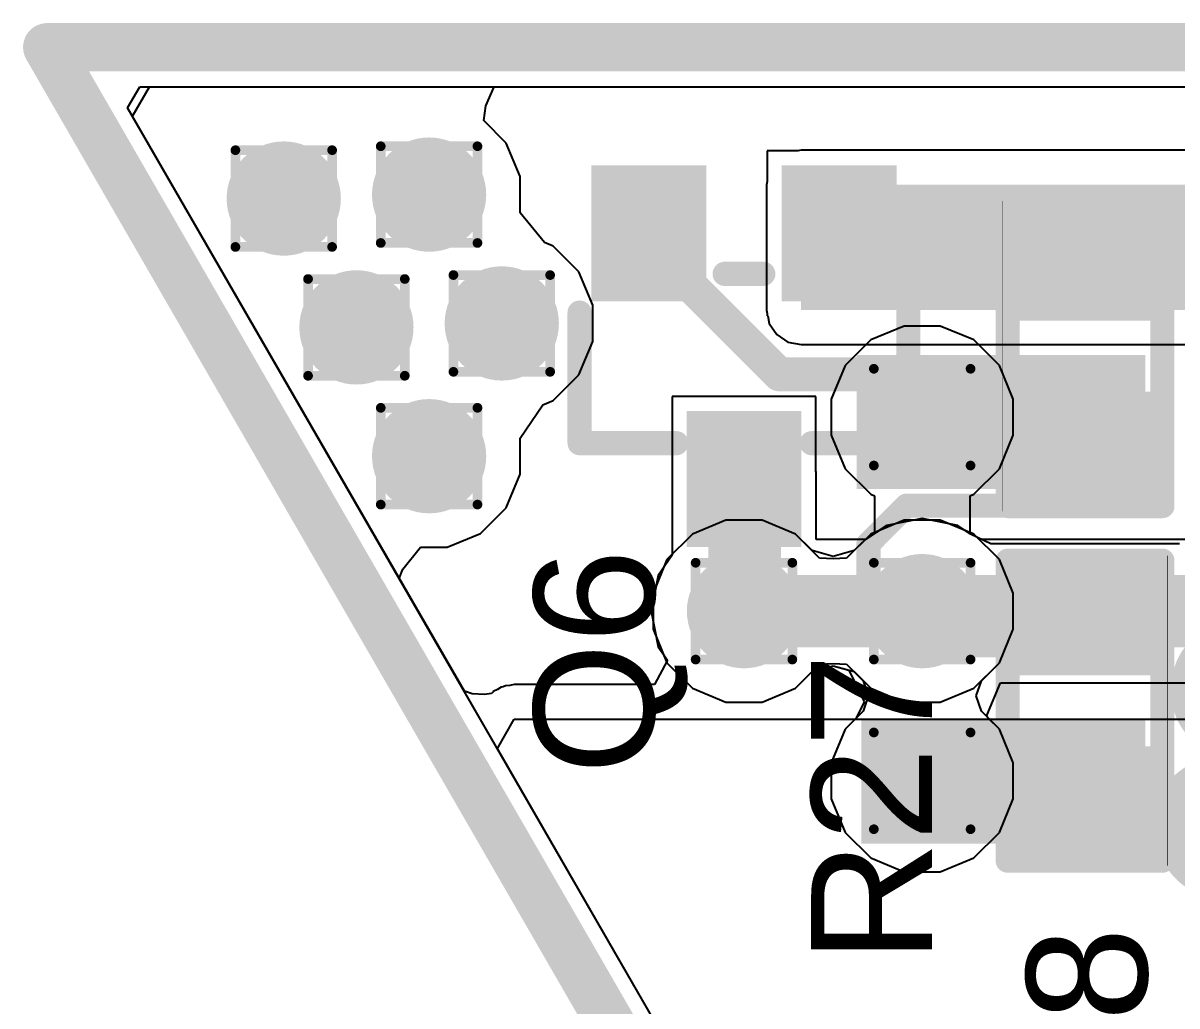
# Model space of a CAD drawing. Header units: inches. Extents: x -13 to 254, y -7 to 63.
# Drawn here: x -12.63 to -6.57, y 29.97 to 35.13 of the extents above; entities that cross this region are included whole.
import ezdxf

# ---------------------------------------------------------------- set-up
doc = ezdxf.new("R2010")
doc.units = ezdxf.units.IN
for name, color, linetype in [('Board Shape', 216, 'Continuous'), ('Bottom Layer', 5, 'Continuous'), ('Bottom Overlay', 54, 'Continuous'), ('Drill Drawing', 1, 'Continuous'), ('GND', 16, 'Continuous'), ('POWER', 76, 'Continuous'), ('Top Layer', 1, 'Continuous'), ('Top Overlay', 2, 'Continuous'), ('Top Paste', 8, 'Continuous'), ('Top Solder', 216, 'Continuous'), ('Via Holes', 16, 'Continuous')]:
    doc.layers.add(name, color=color, linetype=linetype)
doc.styles.add('Arial', font='', dxfattribs={"height": 0.2})
doc.styles.add('Arial_Bold', font='', dxfattribs={"height": 0.2})
doc.styles.get('Arial').set_extended_font_data('Arial')
doc.styles.get('Arial_Bold').set_extended_font_data('Arial', bold=True)

# ---------------------------------------------------------------- blocks, each defined once
blk = doc.blocks.new('R___0402_6')
at = {"layer": 'Top Layer'}
for points in [[(-0.6985, -0.3175), (-0.6985, 0.3175), (-0.2413, 0.3175), (-0.2413, -0.3175)], [(0.2413, -0.3175), (0.2413, 0.3175), (0.6985, 0.3175), (0.6985, -0.3175)]]:
    blk.add_hatch(color=1, dxfattribs=at).paths.add_polyline_path(points)
at = {"layer": 'Top Paste'}
for points in [[(-0.6985, -0.3175), (-0.6985, 0.3175), (-0.2413, 0.3175), (-0.2413, -0.3175)], [(0.2413, -0.3175), (0.2413, 0.3175), (0.6985, 0.3175), (0.6985, -0.3175)]]:
    blk.add_hatch(color=8, dxfattribs=at).paths.add_polyline_path(points)
at = {"layer": 'Top Solder'}
for points in [[(-0.7535, -0.3725), (-0.7535, 0.3725), (-0.1863, 0.3725), (-0.1863, -0.3725)], [(0.1863, -0.3725), (0.1863, 0.3725), (0.7535, 0.3725), (0.7535, -0.3725)]]:
    blk.add_hatch(color=216, dxfattribs=at).paths.add_polyline_path(points)
at = {"layer": 'Top Overlay'}
for points in [[(-0.7874, 0.4064, 0.127, 0.127, 0), (0.7874, 0.4064, 0.127, 0.127, 0)], [(-0.7874, 0.4064, 0.127, 0.127, 0), (-0.7874, -0.4064, 0.127, 0.127, 0)], [(0.7874, 0.4064, 0.127, 0.127, 0), (0.7874, -0.4064, 0.127, 0.127, 0)], [(-0.7874, -0.4064, 0.127, 0.127, 0), (0.7874, -0.4064, 0.127, 0.127, 0)], [(-0.8128, -0.4318, 0.00323, 0.00323, 0), (0.8128, -0.4318, 0.00323, 0.00323, 0)]]:
    blk.add_lwpolyline(points, format="xyseb", dxfattribs=at)
for points in [[(-0.8191, 0.4064, 0.0635, 0.0635, 1), (-0.7556, 0.4064, 0.0635, 0.0635, 1)], [(-0.8191, 0.4064, 0.0635, 0.0635, 1), (-0.7556, 0.4064, 0.0635, 0.0635, 1)], [(0.7556, 0.4064, 0.0635, 0.0635, 1), (0.8191, 0.4064, 0.0635, 0.0635, 1)], [(0.7556, 0.4064, 0.0635, 0.0635, 1), (0.8191, 0.4064, 0.0635, 0.0635, 1)], [(-0.8191, -0.4064, 0.0635, 0.0635, 1), (-0.7556, -0.4064, 0.0635, 0.0635, 1)], [(-0.8191, -0.4064, 0.0635, 0.0635, 1), (-0.7556, -0.4064, 0.0635, 0.0635, 1)], [(0.7556, -0.4064, 0.0635, 0.0635, 1), (0.8191, -0.4064, 0.0635, 0.0635, 1)], [(0.7556, -0.4064, 0.0635, 0.0635, 1), (0.8191, -0.4064, 0.0635, 0.0635, 1)], [(-0.8136, -0.4318, 0.00161, 0.00161, 1), (-0.812, -0.4318, 0.00161, 0.00161, 1)], [(0.812, -0.4318, 0.00161, 0.00161, 1), (0.8136, -0.4318, 0.00161, 0.00161, 1)]]:
    blk.add_lwpolyline(points, format="xyseb", close=True, dxfattribs=at)
blk = doc.blocks.new('R___0402_7')
at = {"layer": 'Top Layer'}
for points in [[(-0.6985, -0.3175), (-0.6985, 0.3175), (-0.2413, 0.3175), (-0.2413, -0.3175)], [(0.2413, -0.3175), (0.2413, 0.3175), (0.6985, 0.3175), (0.6985, -0.3175)]]:
    blk.add_hatch(color=1, dxfattribs=at).paths.add_polyline_path(points)
at = {"layer": 'Top Paste'}
for points in [[(-0.6985, -0.3175), (-0.6985, 0.3175), (-0.2413, 0.3175), (-0.2413, -0.3175)], [(0.2413, -0.3175), (0.2413, 0.3175), (0.6985, 0.3175), (0.6985, -0.3175)]]:
    blk.add_hatch(color=8, dxfattribs=at).paths.add_polyline_path(points)
at = {"layer": 'Top Solder'}
for points in [[(-0.7535, -0.3725), (-0.7535, 0.3725), (-0.1863, 0.3725), (-0.1863, -0.3725)], [(0.1863, -0.3725), (0.1863, 0.3725), (0.7535, 0.3725), (0.7535, -0.3725)]]:
    blk.add_hatch(color=216, dxfattribs=at).paths.add_polyline_path(points)
at = {"layer": 'Top Overlay'}
for points in [[(0.7874, 0.4064, 0.127, 0.127, 0), (-0.7874, 0.4064, 0.127, 0.127, 0)], [(-0.7874, -0.4064, 0.127, 0.127, 0), (-0.7874, 0.4064, 0.127, 0.127, 0)], [(0.7874, -0.4064, 0.127, 0.127, 0), (0.7874, 0.4064, 0.127, 0.127, 0)], [(0.7874, -0.4064, 0.127, 0.127, 0), (-0.7874, -0.4064, 0.127, 0.127, 0)], [(0.8128, -0.4318, 0.00323, 0.00323, 0), (-0.8128, -0.4318, 0.00323, 0.00323, 0)]]:
    blk.add_lwpolyline(points, format="xyseb", dxfattribs=at)
for points in [[(-0.8191, 0.4064, 0.0635, 0.0635, 1), (-0.7556, 0.4064, 0.0635, 0.0635, 1)], [(-0.8191, 0.4064, 0.0635, 0.0635, 1), (-0.7556, 0.4064, 0.0635, 0.0635, 1)], [(0.7556, 0.4064, 0.0635, 0.0635, 1), (0.8191, 0.4064, 0.0635, 0.0635, 1)], [(0.7556, 0.4064, 0.0635, 0.0635, 1), (0.8191, 0.4064, 0.0635, 0.0635, 1)], [(-0.8191, -0.4064, 0.0635, 0.0635, 1), (-0.7556, -0.4064, 0.0635, 0.0635, 1)], [(-0.8191, -0.4064, 0.0635, 0.0635, 1), (-0.7556, -0.4064, 0.0635, 0.0635, 1)], [(0.7556, -0.4064, 0.0635, 0.0635, 1), (0.8191, -0.4064, 0.0635, 0.0635, 1)], [(0.7556, -0.4064, 0.0635, 0.0635, 1), (0.8191, -0.4064, 0.0635, 0.0635, 1)], [(-0.8136, -0.4318, 0.00161, 0.00161, 1), (-0.812, -0.4318, 0.00161, 0.00161, 1)], [(0.812, -0.4318, 0.00161, 0.00161, 1), (0.8136, -0.4318, 0.00161, 0.00161, 1)]]:
    blk.add_lwpolyline(points, format="xyseb", close=True, dxfattribs=at)
blk = doc.blocks.new('SOT_523__8')
at = {"layer": 'Top Layer'}
for points in [[(-0.2, 0.9), (0.2, 0.9), (0.2, 0.39), (-0.2, 0.39)], [(-0.7, -0.39), (-0.3, -0.39), (-0.3, -0.9), (-0.7, -0.9)], [(0.3, -0.39), (0.7, -0.39), (0.7, -0.9), (0.3, -0.9)]]:
    blk.add_hatch(color=1, dxfattribs=at).paths.add_polyline_path(points)
at = {"layer": 'Top Paste'}
for points in [[(-0.2, 0.9), (0.2, 0.9), (0.2, 0.39), (-0.2, 0.39)], [(-0.7, -0.39), (-0.3, -0.39), (-0.3, -0.9), (-0.7, -0.9)], [(0.3, -0.39), (0.7, -0.39), (0.7, -0.9), (0.3, -0.9)]]:
    blk.add_hatch(color=8, dxfattribs=at).paths.add_polyline_path(points)
at = {"layer": 'Top Solder'}
for points in [[(-0.3016, 1.0016), (0.3016, 1.0016), (0.3016, 0.2884), (-0.3016, 0.2884)], [(-0.8016, -0.2884), (-0.1984, -0.2884), (-0.1984, -1.0016), (-0.8016, -1.0016)], [(0.1984, -0.2884), (0.8016, -0.2884), (0.8016, -1.0016), (0.1984, -1.0016)]]:
    blk.add_hatch(color=216, dxfattribs=at).paths.add_polyline_path(points)
at = {"layer": 'Top Overlay'}
for points in [[(-0.8636, -0.2286, 0.127, 0.127, 0), (-0.8636, 0.4572, 0.127, 0.127, 0)], [(-0.3556, 0.4572, 0.127, 0.127, 0), (-0.8636, 0.4572, 0.127, 0.127, 0)], [(0.8636, 0.4572, 0.127, 0.127, 0), (0.3556, 0.4572, 0.127, 0.127, 0)], [(0.8636, 0.4572, 0.127, 0.127, 0), (0.8636, -0.2286, 0.127, 0.127, 0)], [(0.1016, -0.4318, 0.127, 0.127, 0), (-0.1016, -0.4318, 0.127, 0.127, 0)], [(-0.8382, -0.635, 0.127, 0.127, 0), (-0.9652, -0.508, 0.127, 0.127, 0)], [(-0.9652, -0.508, 0.127, 0.127, 0), (-0.9652, -0.762, 0.127, 0.127, 0)], [(-0.8382, -0.635, 0.127, 0.127, 0), (-0.9652, -0.762, 0.127, 0.127, 0)]]:
    blk.add_lwpolyline(points, format="xyseb", dxfattribs=at)
for points in [[(-0.8953, 0.4572, 0.0635, 0.0635, 1), (-0.8318, 0.4572, 0.0635, 0.0635, 1)], [(-0.8953, 0.4572, 0.0635, 0.0635, 1), (-0.8318, 0.4572, 0.0635, 0.0635, 1)], [(-0.3873, 0.4572, 0.0635, 0.0635, 1), (-0.3238, 0.4572, 0.0635, 0.0635, 1)], [(0.3238, 0.4572, 0.0635, 0.0635, 1), (0.3873, 0.4572, 0.0635, 0.0635, 1)], [(0.8318, 0.4572, 0.0635, 0.0635, 1), (0.8953, 0.4572, 0.0635, 0.0635, 1)], [(0.8318, 0.4572, 0.0635, 0.0635, 1), (0.8953, 0.4572, 0.0635, 0.0635, 1)], [(-0.8953, -0.2286, 0.0635, 0.0635, 1), (-0.8318, -0.2286, 0.0635, 0.0635, 1)], [(0.8318, -0.2286, 0.0635, 0.0635, 1), (0.8953, -0.2286, 0.0635, 0.0635, 1)], [(-0.1333, -0.4318, 0.0635, 0.0635, 1), (-0.0698, -0.4318, 0.0635, 0.0635, 1)], [(0.0698, -0.4318, 0.0635, 0.0635, 1), (0.1333, -0.4318, 0.0635, 0.0635, 1)], [(-0.997, -0.508, 0.0635, 0.0635, 1), (-0.9334, -0.508, 0.0635, 0.0635, 1)], [(-0.997, -0.508, 0.0635, 0.0635, 1), (-0.9334, -0.508, 0.0635, 0.0635, 1)], [(-0.87, -0.635, 0.0635, 0.0635, 1), (-0.8065, -0.635, 0.0635, 0.0635, 1)], [(-0.87, -0.635, 0.0635, 0.0635, 1), (-0.8065, -0.635, 0.0635, 0.0635, 1)], [(-0.997, -0.762, 0.0635, 0.0635, 1), (-0.9335, -0.762, 0.0635, 0.0635, 1)], [(-0.997, -0.762, 0.0635, 0.0635, 1), (-0.9335, -0.762, 0.0635, 0.0635, 1)]]:
    blk.add_lwpolyline(points, format="xyseb", close=True, dxfattribs=at)

msp = doc.modelspace()

# ---------------------------------------------------------------- hatches: boundary and pattern name
at = {"layer": 'Bottom Layer'}
h = msp.add_hatch(color=5, dxfattribs=at)
edge = h.paths.add_edge_path()
edge.add_arc((-11.2577, 34.2058), 0.3, 0, 360)
h = msp.add_hatch(color=5, dxfattribs=at)
edge = h.paths.add_edge_path()
edge.add_arc((-10.4942, 34.2265), 0.3, 0, 360)
h = msp.add_hatch(color=5, dxfattribs=at)
edge = h.paths.add_edge_path()
edge.add_arc((-10.876, 33.5294), 0.3, 0, 360)
h = msp.add_hatch(color=5, dxfattribs=at)
edge = h.paths.add_edge_path()
edge.add_arc((-10.1125, 33.5501), 0.3, 0, 360)
h = msp.add_hatch(color=5, dxfattribs=at)
edge = h.paths.add_edge_path()
edge.add_arc((-7.904, 33.0581), 0.3, 0, 360)
h = msp.add_hatch(color=5, dxfattribs=at)
edge = h.paths.add_edge_path()
edge.add_arc((-10.4942, 32.8531), 0.3, 0, 360)
h = msp.add_hatch(color=5, dxfattribs=at)
edge = h.paths.add_edge_path()
edge.add_arc((-8.8402, 32.0396), 0.3, 0, 360)
h = msp.add_hatch(color=5, dxfattribs=at)
edge = h.paths.add_edge_path()
edge.add_arc((-7.904, 32.0396), 0.3, 0, 360)
h = msp.add_hatch(color=5, dxfattribs=at)
edge = h.paths.add_edge_path()
edge.add_arc((-7.904, 31.1487), 0.3, 0, 360)
at = {"layer": 'GND'}
h = msp.add_hatch(color=16, dxfattribs=at)
edge = h.paths.add_edge_path()
edge.add_arc((-11.2577, 34.2058), 0.3, 0, 360)
h = msp.add_hatch(color=16, dxfattribs=at)
edge = h.paths.add_edge_path()
edge.add_arc((-10.4942, 34.2265), 0.3, 0, 360)
h = msp.add_hatch(color=16, dxfattribs=at)
edge = h.paths.add_edge_path()
edge.add_arc((-10.876, 33.5294), 0.3, 0, 360)
h = msp.add_hatch(color=16, dxfattribs=at)
edge = h.paths.add_edge_path()
edge.add_arc((-10.1125, 33.5501), 0.3, 0, 360)
h = msp.add_hatch(color=16, dxfattribs=at)
edge = h.paths.add_edge_path()
edge.add_arc((-7.904, 33.0581), 0.3, 0, 360)
h = msp.add_hatch(color=16, dxfattribs=at)
edge = h.paths.add_edge_path()
edge.add_arc((-10.4942, 32.8531), 0.3, 0, 360)
h = msp.add_hatch(color=16, dxfattribs=at)
edge = h.paths.add_edge_path()
edge.add_arc((-8.8402, 32.0396), 0.3, 0, 360)
h = msp.add_hatch(color=16, dxfattribs=at)
edge = h.paths.add_edge_path()
edge.add_arc((-7.904, 32.0396), 0.3, 0, 360)
h = msp.add_hatch(color=16, dxfattribs=at)
edge = h.paths.add_edge_path()
edge.add_arc((-7.904, 31.1487), 0.3, 0, 360)
at = {"layer": 'POWER'}
h = msp.add_hatch(color=76, dxfattribs=at)
edge = h.paths.add_edge_path()
edge.add_arc((-11.2577, 34.2058), 0.3, 0, 360)
h = msp.add_hatch(color=76, dxfattribs=at)
edge = h.paths.add_edge_path()
edge.add_arc((-10.4942, 34.2265), 0.3, 0, 360)
h = msp.add_hatch(color=76, dxfattribs=at)
edge = h.paths.add_edge_path()
edge.add_arc((-10.876, 33.5294), 0.3, 0, 360)
h = msp.add_hatch(color=76, dxfattribs=at)
edge = h.paths.add_edge_path()
edge.add_arc((-10.1125, 33.5501), 0.3, 0, 360)
h = msp.add_hatch(color=76, dxfattribs=at)
edge = h.paths.add_edge_path()
edge.add_arc((-7.904, 33.0581), 0.3, 0, 360)
h = msp.add_hatch(color=76, dxfattribs=at)
edge = h.paths.add_edge_path()
edge.add_arc((-10.4942, 32.8531), 0.3, 0, 360)
h = msp.add_hatch(color=76, dxfattribs=at)
edge = h.paths.add_edge_path()
edge.add_arc((-8.8402, 32.0396), 0.3, 0, 360)
h = msp.add_hatch(color=76, dxfattribs=at)
edge = h.paths.add_edge_path()
edge.add_arc((-7.904, 32.0396), 0.3, 0, 360)
h = msp.add_hatch(color=76, dxfattribs=at)
edge = h.paths.add_edge_path()
edge.add_arc((-7.904, 31.1487), 0.3, 0, 360)
at = {"layer": 'Top Layer'}
h = msp.add_hatch(color=1, dxfattribs=at)
edge = h.paths.add_edge_path()
edge.add_arc((-11.2577, 34.2058), 0.3, 0, 360)
h = msp.add_hatch(color=1, dxfattribs=at)
edge = h.paths.add_edge_path()
edge.add_arc((-10.4942, 34.2265), 0.3, 0, 360)
for points in [[(-8.5402, 33.6199), (-5.584, 33.6199), (-5.584, 34.2786), (-8.5402, 34.2786)], [(-8.2475, 32.6801), (-6.7312, 32.6801), (-6.7312, 33.3846), (-8.2475, 33.3846)], [(-8.2235, 30.8185), (-6.7312, 30.8185), (-6.7312, 31.4731), (-8.2235, 31.4731)]]:
    msp.add_hatch(color=1, dxfattribs=at).paths.add_polyline_path(points)
h = msp.add_hatch(color=1, dxfattribs=at)
edge = h.paths.add_edge_path()
edge.add_arc((-10.876, 33.5294), 0.3, 0, 360)
h = msp.add_hatch(color=1, dxfattribs=at)
edge = h.paths.add_edge_path()
edge.add_arc((-10.1125, 33.5501), 0.3, 0, 360)
h = msp.add_hatch(color=1, dxfattribs=at)
edge = h.paths.add_edge_path()
edge.add_arc((-7.904, 33.0581), 0.3, 0, 360)
h = msp.add_hatch(color=1, dxfattribs=at)
edge = h.paths.add_edge_path()
edge.add_arc((-10.4942, 32.8531), 0.3, 0, 360)
h = msp.add_hatch(color=1, dxfattribs=at)
edge = h.paths.add_edge_path()
edge.add_arc((-8.8402, 32.0396), 0.3, 0, 360)
h = msp.add_hatch(color=1, dxfattribs=at)
edge = h.paths.add_edge_path()
edge.add_arc((-7.904, 32.0396), 0.3, 0, 360)
h = msp.add_hatch(color=1, dxfattribs=at)
edge = h.paths.add_edge_path()
edge.add_arc((-7.904, 31.1487), 0.3, 0, 360)
at = {"layer": 'Via Holes'}
h = msp.add_hatch(color=7, dxfattribs=at)
edge = h.paths.add_edge_path()
edge.add_arc((-10.4942, 34.2265), 0.15, 0, 360)
h = msp.add_hatch(color=7, dxfattribs=at)
edge = h.paths.add_edge_path()
edge.add_arc((-11.2577, 34.2058), 0.15, 0, 360)
h = msp.add_hatch(color=7, dxfattribs=at)
edge = h.paths.add_edge_path()
edge.add_arc((-10.1125, 33.5501), 0.15, 0, 360)
h = msp.add_hatch(color=7, dxfattribs=at)
edge = h.paths.add_edge_path()
edge.add_arc((-10.876, 33.5294), 0.15, 0, 360)
h = msp.add_hatch(color=7, dxfattribs=at)
edge = h.paths.add_edge_path()
edge.add_arc((-7.904, 33.0581), 0.15, 0, 360)
h = msp.add_hatch(color=7, dxfattribs=at)
edge = h.paths.add_edge_path()
edge.add_arc((-10.4942, 32.8531), 0.15, 0, 360)
h = msp.add_hatch(color=7, dxfattribs=at)
edge = h.paths.add_edge_path()
edge.add_arc((-8.8402, 32.0396), 0.15, 0, 360)
h = msp.add_hatch(color=7, dxfattribs=at)
edge = h.paths.add_edge_path()
edge.add_arc((-7.904, 32.0396), 0.15, 0, 360)
h = msp.add_hatch(color=7, dxfattribs=at)
edge = h.paths.add_edge_path()
edge.add_arc((-7.904, 31.1487), 0.15, 0, 360)

# ---------------------------------------------------------------- linework, layer by layer
at = {"layer": 'Board Shape'}
for points in [[(-12.5, 35, 0.254, 0.254, 0), (-5.4232, 22.7426, 0.254, 0.254, 0)], [(-12.5, 35, 0.254, 0.254, 0), (21.5, 35, 0.254, 0.254, 0)]]:
    msp.add_lwpolyline(points, format="xyseb", dxfattribs=at)
msp.add_lwpolyline([(-12.5635, 35, 0.127, 0.127, 1), (-12.4365, 35, 0.127, 0.127, 1)], format="xyseb", close=True, dxfattribs=at)
msp.add_lwpolyline([(-12.5635, 35, 0.127, 0.127, 1), (-12.4365, 35, 0.127, 0.127, 1)], format="xyseb", close=True, dxfattribs=at)
at = {"layer": 'Bottom Layer'}
for p, q in [((-12.0777, 34.6828), (-12.0142, 34.7928)), ((-12.0142, 34.7928), (-5.2808, 34.7928)), ((-9.1258, 29.57), (-12.0777, 34.6828)), ((-8.9352, 32.5174), (-9.1108, 32.4446)), ((-8.7451, 32.5174), (-8.9352, 32.5174)), ((-8.5695, 32.4446), (-8.7451, 32.5174)), ((-7.999, 32.5174), (-8.1747, 32.4446)), ((-7.809, 32.5174), (-7.999, 32.5174)), ((-7.6334, 32.4446), (-7.809, 32.5174)), ((-9.1108, 32.4446), (-9.2452, 32.3102)), ((-8.4432, 32.3183), (-8.5695, 32.4446)), ((-8.1747, 32.4446), (-8.301, 32.3183)), ((-7.4989, 32.3102), (-7.6334, 32.4446)), ((-9.2452, 32.3102), (-9.318, 32.1346)), ((-8.3721, 32.314), (-8.4432, 32.3183)), ((-8.301, 32.3183), (-8.3721, 32.314)), ((-7.4262, 32.1346), (-7.4989, 32.3102)), ((-9.318, 32.1346), (-9.318, 31.9445)), ((-7.4262, 31.9445), (-7.4262, 32.1346)), ((-9.318, 31.9445), (-9.2452, 31.7689)), ((-7.4989, 31.7689), (-7.4262, 31.9445)), ((-9.2452, 31.7689), (-9.1108, 31.6345)), ((-8.5695, 31.6345), (-8.4432, 31.7609)), ((-8.4432, 31.7609), (-8.3721, 31.7651)), ((-8.3721, 31.7651), (-8.301, 31.7609)), ((-8.301, 31.7609), (-8.2148, 31.6746)), ((-7.5932, 31.6746), (-7.4989, 31.7689)), ((-8.2148, 31.6746), (-8.1881, 31.5941)), ((-7.6199, 31.5942), (-7.5932, 31.6746)), ((-9.1108, 31.6345), (-8.9352, 31.5618)), ((-8.7451, 31.5618), (-8.5695, 31.6345)), ((-8.1881, 31.5941), (-8.2148, 31.5137)), ((-7.5932, 31.5137), (-7.6199, 31.5942)), ((-8.9352, 31.5618), (-8.7451, 31.5618)), ((-8.2148, 31.5137), (-8.3091, 31.4194)), ((-7.4989, 31.4194), (-7.5932, 31.5137)), ((-8.3091, 31.4194), (-8.3818, 31.2438)), ((-7.4262, 31.2438), (-7.4989, 31.4194)), ((-8.3818, 31.2438), (-8.3818, 31.0537)), ((-7.4262, 31.0537), (-7.4262, 31.2438)), ((-8.3818, 31.0537), (-8.3091, 30.8781)), ((-7.4989, 30.8781), (-7.4262, 31.0537)), ((-8.3091, 30.8781), (-8.1747, 30.7437)), ((-7.6334, 30.7437), (-7.4989, 30.8781)), ((-8.1747, 30.7437), (-7.999, 30.6709)), ((-7.809, 30.6709), (-7.6334, 30.7437)), ((-7.999, 30.6709), (-7.809, 30.6709))]:
    msp.add_line(p, q, dxfattribs=at)
at = {"layer": 'Drill Drawing'}
for points in [[(-10.7482, 34.4805, 0.0508, 0.0508, 0), (-10.2402, 34.4805, 0.0508, 0.0508, 0)], [(-10.7482, 33.9725, 0.0508, 0.0508, 0), (-10.7482, 34.4805, 0.0508, 0.0508, 0)], [(-10.2402, 33.9725, 0.0508, 0.0508, 0), (-10.2402, 34.4805, 0.0508, 0.0508, 0)], [(-11.5117, 34.4598, 0.0508, 0.0508, 0), (-11.0037, 34.4598, 0.0508, 0.0508, 0)], [(-11.5117, 33.9518, 0.0508, 0.0508, 0), (-11.5117, 34.4598, 0.0508, 0.0508, 0)], [(-11.0037, 33.9518, 0.0508, 0.0508, 0), (-11.0037, 34.4598, 0.0508, 0.0508, 0)], [(-11.5117, 33.9518, 0.0508, 0.0508, 0), (-11.0037, 33.9518, 0.0508, 0.0508, 0)], [(-10.7482, 33.9725, 0.0508, 0.0508, 0), (-10.2402, 33.9725, 0.0508, 0.0508, 0)], [(-10.3665, 33.8041, 0.0508, 0.0508, 0), (-9.8585, 33.8041, 0.0508, 0.0508, 0)], [(-10.3665, 33.2961, 0.0508, 0.0508, 0), (-10.3665, 33.8041, 0.0508, 0.0508, 0)], [(-9.8585, 33.2961, 0.0508, 0.0508, 0), (-9.8585, 33.8041, 0.0508, 0.0508, 0)], [(-11.13, 33.7834, 0.0508, 0.0508, 0), (-10.622, 33.7834, 0.0508, 0.0508, 0)], [(-11.13, 33.2754, 0.0508, 0.0508, 0), (-11.13, 33.7834, 0.0508, 0.0508, 0)], [(-10.622, 33.2754, 0.0508, 0.0508, 0), (-10.622, 33.7834, 0.0508, 0.0508, 0)], [(-8.158, 33.3121, 0.0508, 0.0508, 0), (-7.65, 33.3121, 0.0508, 0.0508, 0)], [(-8.158, 32.8041, 0.0508, 0.0508, 0), (-8.158, 33.3121, 0.0508, 0.0508, 0)], [(-7.65, 32.8041, 0.0508, 0.0508, 0), (-7.65, 33.3121, 0.0508, 0.0508, 0)], [(-11.13, 33.2754, 0.0508, 0.0508, 0), (-10.622, 33.2754, 0.0508, 0.0508, 0)], [(-10.3665, 33.2961, 0.0508, 0.0508, 0), (-9.8585, 33.2961, 0.0508, 0.0508, 0)], [(-10.7482, 33.1071, 0.0508, 0.0508, 0), (-10.2402, 33.1071, 0.0508, 0.0508, 0)], [(-10.7482, 32.5991, 0.0508, 0.0508, 0), (-10.7482, 33.1071, 0.0508, 0.0508, 0)], [(-10.2402, 32.5991, 0.0508, 0.0508, 0), (-10.2402, 33.1071, 0.0508, 0.0508, 0)], [(-8.158, 32.8041, 0.0508, 0.0508, 0), (-7.65, 32.8041, 0.0508, 0.0508, 0)], [(-10.7482, 32.5991, 0.0508, 0.0508, 0), (-10.2402, 32.5991, 0.0508, 0.0508, 0)], [(-9.0942, 32.2936, 0.0508, 0.0508, 0), (-8.5862, 32.2936, 0.0508, 0.0508, 0)], [(-9.0942, 31.7856, 0.0508, 0.0508, 0), (-9.0942, 32.2936, 0.0508, 0.0508, 0)], [(-8.5862, 31.7856, 0.0508, 0.0508, 0), (-8.5862, 32.2936, 0.0508, 0.0508, 0)], [(-8.158, 32.2936, 0.0508, 0.0508, 0), (-7.65, 32.2936, 0.0508, 0.0508, 0)], [(-8.158, 31.7856, 0.0508, 0.0508, 0), (-8.158, 32.2936, 0.0508, 0.0508, 0)], [(-7.65, 31.7856, 0.0508, 0.0508, 0), (-7.65, 32.2936, 0.0508, 0.0508, 0)], [(-9.0942, 31.7856, 0.0508, 0.0508, 0), (-8.5862, 31.7856, 0.0508, 0.0508, 0)], [(-8.158, 31.7856, 0.0508, 0.0508, 0), (-7.65, 31.7856, 0.0508, 0.0508, 0)], [(-8.158, 31.4027, 0.0508, 0.0508, 0), (-7.65, 31.4027, 0.0508, 0.0508, 0)], [(-8.158, 30.8947, 0.0508, 0.0508, 0), (-8.158, 31.4027, 0.0508, 0.0508, 0)], [(-7.65, 30.8947, 0.0508, 0.0508, 0), (-7.65, 31.4027, 0.0508, 0.0508, 0)], [(-8.158, 30.8947, 0.0508, 0.0508, 0), (-7.65, 30.8947, 0.0508, 0.0508, 0)]]:
    msp.add_lwpolyline(points, format="xyseb", dxfattribs=at)
for points in [[(-10.7609, 34.4805, 0.0254, 0.0254, 1), (-10.7355, 34.4805, 0.0254, 0.0254, 1)], [(-10.7609, 34.4805, 0.0254, 0.0254, 1), (-10.7355, 34.4805, 0.0254, 0.0254, 1)], [(-10.2529, 34.4805, 0.0254, 0.0254, 1), (-10.2275, 34.4805, 0.0254, 0.0254, 1)], [(-10.2529, 34.4805, 0.0254, 0.0254, 1), (-10.2275, 34.4805, 0.0254, 0.0254, 1)], [(-11.5244, 34.4598, 0.0254, 0.0254, 1), (-11.499, 34.4598, 0.0254, 0.0254, 1)], [(-11.5244, 34.4598, 0.0254, 0.0254, 1), (-11.499, 34.4598, 0.0254, 0.0254, 1)], [(-11.0164, 34.4598, 0.0254, 0.0254, 1), (-10.991, 34.4598, 0.0254, 0.0254, 1)], [(-11.0164, 34.4598, 0.0254, 0.0254, 1), (-10.991, 34.4598, 0.0254, 0.0254, 1)], [(-11.5244, 33.9518, 0.0254, 0.0254, 1), (-11.499, 33.9518, 0.0254, 0.0254, 1)], [(-11.5244, 33.9518, 0.0254, 0.0254, 1), (-11.499, 33.9518, 0.0254, 0.0254, 1)], [(-11.0164, 33.9518, 0.0254, 0.0254, 1), (-10.991, 33.9518, 0.0254, 0.0254, 1)], [(-11.0164, 33.9518, 0.0254, 0.0254, 1), (-10.991, 33.9518, 0.0254, 0.0254, 1)], [(-10.7609, 33.9725, 0.0254, 0.0254, 1), (-10.7355, 33.9725, 0.0254, 0.0254, 1)], [(-10.7609, 33.9725, 0.0254, 0.0254, 1), (-10.7355, 33.9725, 0.0254, 0.0254, 1)], [(-10.2529, 33.9725, 0.0254, 0.0254, 1), (-10.2275, 33.9725, 0.0254, 0.0254, 1)], [(-10.2529, 33.9725, 0.0254, 0.0254, 1), (-10.2275, 33.9725, 0.0254, 0.0254, 1)], [(-10.3792, 33.8041, 0.0254, 0.0254, 1), (-10.3538, 33.8041, 0.0254, 0.0254, 1)], [(-10.3792, 33.8041, 0.0254, 0.0254, 1), (-10.3538, 33.8041, 0.0254, 0.0254, 1)], [(-9.8712, 33.8041, 0.0254, 0.0254, 1), (-9.8458, 33.8041, 0.0254, 0.0254, 1)], [(-9.8712, 33.8041, 0.0254, 0.0254, 1), (-9.8458, 33.8041, 0.0254, 0.0254, 1)], [(-11.1427, 33.7834, 0.0254, 0.0254, 1), (-11.1173, 33.7834, 0.0254, 0.0254, 1)], [(-11.1427, 33.7834, 0.0254, 0.0254, 1), (-11.1173, 33.7834, 0.0254, 0.0254, 1)], [(-10.6347, 33.7834, 0.0254, 0.0254, 1), (-10.6093, 33.7834, 0.0254, 0.0254, 1)], [(-10.6347, 33.7834, 0.0254, 0.0254, 1), (-10.6093, 33.7834, 0.0254, 0.0254, 1)], [(-8.1707, 33.3121, 0.0254, 0.0254, 1), (-8.1453, 33.3121, 0.0254, 0.0254, 1)], [(-8.1707, 33.3121, 0.0254, 0.0254, 1), (-8.1453, 33.3121, 0.0254, 0.0254, 1)], [(-7.6627, 33.3121, 0.0254, 0.0254, 1), (-7.6373, 33.3121, 0.0254, 0.0254, 1)], [(-7.6627, 33.3121, 0.0254, 0.0254, 1), (-7.6373, 33.3121, 0.0254, 0.0254, 1)], [(-11.1427, 33.2754, 0.0254, 0.0254, 1), (-11.1173, 33.2754, 0.0254, 0.0254, 1)], [(-11.1427, 33.2754, 0.0254, 0.0254, 1), (-11.1173, 33.2754, 0.0254, 0.0254, 1)], [(-10.6347, 33.2754, 0.0254, 0.0254, 1), (-10.6093, 33.2754, 0.0254, 0.0254, 1)], [(-10.6347, 33.2754, 0.0254, 0.0254, 1), (-10.6093, 33.2754, 0.0254, 0.0254, 1)], [(-10.3792, 33.2961, 0.0254, 0.0254, 1), (-10.3538, 33.2961, 0.0254, 0.0254, 1)], [(-10.3792, 33.2961, 0.0254, 0.0254, 1), (-10.3538, 33.2961, 0.0254, 0.0254, 1)], [(-9.8712, 33.2961, 0.0254, 0.0254, 1), (-9.8458, 33.2961, 0.0254, 0.0254, 1)], [(-9.8712, 33.2961, 0.0254, 0.0254, 1), (-9.8458, 33.2961, 0.0254, 0.0254, 1)], [(-10.7609, 33.1071, 0.0254, 0.0254, 1), (-10.7355, 33.1071, 0.0254, 0.0254, 1)], [(-10.7609, 33.1071, 0.0254, 0.0254, 1), (-10.7355, 33.1071, 0.0254, 0.0254, 1)], [(-10.2529, 33.1071, 0.0254, 0.0254, 1), (-10.2275, 33.1071, 0.0254, 0.0254, 1)], [(-10.2529, 33.1071, 0.0254, 0.0254, 1), (-10.2275, 33.1071, 0.0254, 0.0254, 1)], [(-8.1707, 32.8041, 0.0254, 0.0254, 1), (-8.1453, 32.8041, 0.0254, 0.0254, 1)], [(-8.1707, 32.8041, 0.0254, 0.0254, 1), (-8.1453, 32.8041, 0.0254, 0.0254, 1)], [(-7.6627, 32.8041, 0.0254, 0.0254, 1), (-7.6373, 32.8041, 0.0254, 0.0254, 1)], [(-7.6627, 32.8041, 0.0254, 0.0254, 1), (-7.6373, 32.8041, 0.0254, 0.0254, 1)], [(-10.7609, 32.5991, 0.0254, 0.0254, 1), (-10.7355, 32.5991, 0.0254, 0.0254, 1)], [(-10.7609, 32.5991, 0.0254, 0.0254, 1), (-10.7355, 32.5991, 0.0254, 0.0254, 1)], [(-10.2529, 32.5991, 0.0254, 0.0254, 1), (-10.2275, 32.5991, 0.0254, 0.0254, 1)], [(-10.2529, 32.5991, 0.0254, 0.0254, 1), (-10.2275, 32.5991, 0.0254, 0.0254, 1)], [(-9.1069, 32.2936, 0.0254, 0.0254, 1), (-9.0815, 32.2936, 0.0254, 0.0254, 1)], [(-9.1069, 32.2936, 0.0254, 0.0254, 1), (-9.0815, 32.2936, 0.0254, 0.0254, 1)], [(-8.5989, 32.2936, 0.0254, 0.0254, 1), (-8.5735, 32.2936, 0.0254, 0.0254, 1)], [(-8.5989, 32.2936, 0.0254, 0.0254, 1), (-8.5735, 32.2936, 0.0254, 0.0254, 1)], [(-8.1707, 32.2936, 0.0254, 0.0254, 1), (-8.1453, 32.2936, 0.0254, 0.0254, 1)], [(-8.1707, 32.2936, 0.0254, 0.0254, 1), (-8.1453, 32.2936, 0.0254, 0.0254, 1)], [(-7.6627, 32.2936, 0.0254, 0.0254, 1), (-7.6373, 32.2936, 0.0254, 0.0254, 1)], [(-7.6627, 32.2936, 0.0254, 0.0254, 1), (-7.6373, 32.2936, 0.0254, 0.0254, 1)], [(-9.1069, 31.7856, 0.0254, 0.0254, 1), (-9.0815, 31.7856, 0.0254, 0.0254, 1)], [(-9.1069, 31.7856, 0.0254, 0.0254, 1), (-9.0815, 31.7856, 0.0254, 0.0254, 1)], [(-8.5989, 31.7856, 0.0254, 0.0254, 1), (-8.5735, 31.7856, 0.0254, 0.0254, 1)], [(-8.5989, 31.7856, 0.0254, 0.0254, 1), (-8.5735, 31.7856, 0.0254, 0.0254, 1)], [(-8.1707, 31.7856, 0.0254, 0.0254, 1), (-8.1453, 31.7856, 0.0254, 0.0254, 1)], [(-8.1707, 31.7856, 0.0254, 0.0254, 1), (-8.1453, 31.7856, 0.0254, 0.0254, 1)], [(-7.6627, 31.7856, 0.0254, 0.0254, 1), (-7.6373, 31.7856, 0.0254, 0.0254, 1)], [(-7.6627, 31.7856, 0.0254, 0.0254, 1), (-7.6373, 31.7856, 0.0254, 0.0254, 1)], [(-8.1707, 31.4027, 0.0254, 0.0254, 1), (-8.1453, 31.4027, 0.0254, 0.0254, 1)], [(-8.1707, 31.4027, 0.0254, 0.0254, 1), (-8.1453, 31.4027, 0.0254, 0.0254, 1)], [(-7.6627, 31.4027, 0.0254, 0.0254, 1), (-7.6373, 31.4027, 0.0254, 0.0254, 1)], [(-7.6627, 31.4027, 0.0254, 0.0254, 1), (-7.6373, 31.4027, 0.0254, 0.0254, 1)], [(-8.1707, 30.8947, 0.0254, 0.0254, 1), (-8.1453, 30.8947, 0.0254, 0.0254, 1)], [(-8.1707, 30.8947, 0.0254, 0.0254, 1), (-8.1453, 30.8947, 0.0254, 0.0254, 1)], [(-7.6627, 30.8947, 0.0254, 0.0254, 1), (-7.6373, 30.8947, 0.0254, 0.0254, 1)], [(-7.6627, 30.8947, 0.0254, 0.0254, 1), (-7.6373, 30.8947, 0.0254, 0.0254, 1)]]:
    msp.add_lwpolyline(points, format="xyseb", close=True, dxfattribs=at)
at = {"layer": 'GND'}
for p, q in [((-12.0523, 34.6389), (-11.9634, 34.7928)), ((-11.9634, 34.7928), (20.9634, 34.7928)), ((-9.1578, 29.6255), (-12.0523, 34.6389)), ((-8.9352, 32.5174), (-9.1108, 32.4446)), ((-8.7451, 32.5174), (-8.9352, 32.5174)), ((-8.5695, 32.4446), (-8.7451, 32.5174)), ((-7.999, 32.5174), (-8.1747, 32.4446)), ((-7.809, 32.5174), (-7.999, 32.5174)), ((-7.6334, 32.4446), (-7.809, 32.5174)), ((-9.1108, 32.4446), (-9.2452, 32.3102)), ((-8.4821, 32.3572), (-8.5695, 32.4446)), ((-8.1747, 32.4446), (-8.2621, 32.3572)), ((-7.6038, 32.4151), (-7.6334, 32.4446)), ((-4.6576, 32.4151), (-7.6038, 32.4151)), ((-9.2452, 32.3102), (-9.318, 32.1346)), ((-8.3721, 32.3273), (-8.4821, 32.3572)), ((-8.2621, 32.3572), (-8.3721, 32.3273)), ((-9.318, 32.1346), (-9.318, 31.9445)), ((-9.318, 31.9445), (-9.2452, 31.7689)), ((-9.2452, 31.7689), (-9.1108, 31.6345)), ((-8.5695, 31.6345), (-8.4821, 31.722)), ((-8.4821, 31.722), (-8.3721, 31.7518)), ((-8.3721, 31.7518), (-8.2894, 31.7294)), ((-8.2894, 31.7294), (-8.2092, 31.5631)), ((-7.5639, 31.491), (-7.4922, 31.6641)), ((-7.4922, 31.6641), (-4.8132, 31.6641)), ((-9.1108, 31.6345), (-8.9352, 31.5618)), ((-8.7451, 31.5618), (-8.5695, 31.6345)), ((-8.9352, 31.5618), (-8.7451, 31.5618)), ((-8.2092, 31.5631), (-8.2504, 31.478)), ((-8.2504, 31.478), (-8.3091, 31.4194)), ((-7.5576, 31.478), (-7.5639, 31.491)), ((-7.4989, 31.4194), (-7.5576, 31.478)), ((-8.3091, 31.4194), (-8.3818, 31.2438)), ((-7.4262, 31.2438), (-7.4989, 31.4194)), ((-8.3818, 31.2438), (-8.3818, 31.0537)), ((-7.4262, 31.0537), (-7.4262, 31.2438)), ((-8.3818, 31.0537), (-8.3091, 30.8781)), ((-7.4989, 30.8781), (-7.4262, 31.0537)), ((-8.3091, 30.8781), (-8.1747, 30.7437)), ((-7.6334, 30.7437), (-7.4989, 30.8781)), ((-8.1747, 30.7437), (-7.999, 30.6709)), ((-7.809, 30.6709), (-7.6334, 30.7437)), ((-7.999, 30.6709), (-7.809, 30.6709))]:
    msp.add_line(p, q, dxfattribs=at)
msp.add_lwpolyline([(-7.904, 32.0396, 0.381, 0.381, 0), (-4.6576, 32.0396, 0.381, 0.381, 0)], format="xyseb", dxfattribs=at)
msp.add_lwpolyline([(-7.9993, 32.0396, 0.1905, 0.1905, 1), (-7.8088, 32.0396, 0.1905, 0.1905, 1)], format="xyseb", close=True, dxfattribs=at)
at = {"layer": 'POWER'}
for p, q in [((-10.1969, 34.6921), (-10.1526, 34.7928)), ((-10.1526, 34.7928), (19.9601, 34.7928)), ((-10.2071, 34.615), (-10.1969, 34.6921)), ((-10.0892, 34.4972), (-10.2071, 34.615)), ((-10.0164, 34.3215), (-10.0892, 34.4972)), ((-10.0164, 34.1315), (-10.0164, 34.3215)), ((-9.8889, 33.9747), (-10.0164, 34.1315)), ((-9.8418, 33.9552), (-9.8889, 33.9747)), ((-9.7074, 33.8208), (-9.8418, 33.9552)), ((-9.6347, 33.6452), (-9.7074, 33.8208)), ((-9.6347, 33.4551), (-9.6347, 33.6452)), ((-7.999, 33.5359), (-8.1747, 33.4632)), ((-7.809, 33.5359), (-7.999, 33.5359)), ((-7.6334, 33.4632), (-7.809, 33.5359)), ((-8.1747, 33.4632), (-8.3091, 33.3287)), ((-7.4989, 33.3287), (-7.6334, 33.4632)), ((-9.7074, 33.2795), (-9.6347, 33.4551)), ((-9.8418, 33.1451), (-9.7074, 33.2795)), ((-8.3091, 33.3287), (-8.3818, 33.1531)), ((-7.4262, 33.1531), (-7.4989, 33.3287)), ((-10.0164, 32.9481), (-9.8962, 33.1225)), ((-9.8962, 33.1225), (-9.8418, 33.1451)), ((-8.3818, 33.1531), (-8.3818, 32.9631)), ((-7.4262, 32.9631), (-7.4262, 33.1531)), ((-10.0164, 32.758), (-10.0164, 32.9481)), ((-8.3818, 32.9631), (-8.3091, 32.7874)), ((-7.4989, 32.7874), (-7.4262, 32.9631)), ((-10.0892, 32.5824), (-10.0164, 32.758)), ((-8.3091, 32.7874), (-8.1747, 32.653)), ((-7.6334, 32.653), (-7.4989, 32.7874)), ((-8.1747, 32.653), (-8.1554, 32.6451)), ((-8.1554, 32.6451), (-8.1554, 32.4526)), ((-7.6526, 32.6451), (-7.6334, 32.653)), ((-7.6526, 32.4526), (-7.6526, 32.6451)), ((-10.2236, 32.448), (-10.0892, 32.5824)), ((-8.9352, 32.5174), (-9.1108, 32.4446)), ((-8.7451, 32.5174), (-8.9352, 32.5174)), ((-8.5695, 32.4446), (-8.7451, 32.5174)), ((-10.3992, 32.3753), (-10.2236, 32.448)), ((-9.1108, 32.4446), (-9.2452, 32.3102)), ((-8.4821, 32.3572), (-8.5695, 32.4446)), ((-8.1747, 32.4446), (-8.2621, 32.3572)), ((-8.1554, 32.4526), (-8.1747, 32.4446)), ((-7.6334, 32.4446), (-7.6526, 32.4526)), ((-7.4989, 32.3102), (-7.6334, 32.4446)), ((-10.6319, 32.2609), (-10.5401, 32.3753)), ((-10.5401, 32.3753), (-10.3992, 32.3753)), ((-9.2452, 32.3102), (-9.318, 32.1346)), ((-8.3721, 32.3273), (-8.4821, 32.3572)), ((-8.2621, 32.3572), (-8.3721, 32.3273)), ((-7.4262, 32.1346), (-7.4989, 32.3102)), ((-10.6506, 32.211), (-10.6319, 32.2609)), ((-6.3592, 24.7781), (-10.6506, 32.211)), ((-9.318, 32.1346), (-9.318, 31.9445)), ((-7.4262, 31.9445), (-7.4262, 32.1346)), ((-9.318, 31.9445), (-9.2452, 31.7689)), ((-7.4989, 31.7689), (-7.4262, 31.9445)), ((-9.2452, 31.7689), (-9.1108, 31.6345)), ((-7.6334, 31.6345), (-7.4989, 31.7689)), ((-8.5695, 31.6345), (-8.4821, 31.722)), ((-8.4821, 31.722), (-8.3721, 31.7518)), ((-8.3721, 31.7518), (-8.2621, 31.722)), ((-8.2621, 31.722), (-8.1747, 31.6345)), ((-9.1108, 31.6345), (-8.9352, 31.5618)), ((-8.7451, 31.5618), (-8.5695, 31.6345)), ((-8.1747, 31.6345), (-7.999, 31.5618)), ((-7.809, 31.5618), (-7.6334, 31.6345)), ((-8.9352, 31.5618), (-8.7451, 31.5618)), ((-7.999, 31.5618), (-7.809, 31.5618))]:
    msp.add_line(p, q, dxfattribs=at)
at = {"layer": 'Top Layer'}
for p, q in [((-12.0777, 34.6828), (-12.0142, 34.7928)), ((-12.0142, 34.7928), (-6.0192, 34.7928)), ((-10.3088, 31.6191), (-12.0777, 34.6828)), ((-8.5577, 34.4564), (-8.718, 34.4564)), ((-8.718, 34.4564), (-8.718, 34.2961)), ((-8.5402, 34.4599), (-8.5577, 34.4564)), ((-6.0192, 34.4599), (-8.5402, 34.4599)), ((-8.718, 34.2961), (-8.7215, 34.2786)), ((-8.7215, 34.2786), (-8.7215, 33.6199)), ((-8.7215, 33.6199), (-8.718, 33.6024)), ((-8.718, 33.6024), (-8.718, 33.5908)), ((-8.718, 33.5908), (-8.7157, 33.5908)), ((-8.7157, 33.5908), (-8.7077, 33.5506)), ((-8.7077, 33.5506), (-8.6684, 33.4918)), ((-8.6684, 33.4918), (-8.6095, 33.4525)), ((-8.6095, 33.4525), (-8.5402, 33.4387)), ((-8.5402, 33.4387), (-6.0192, 33.4387)), ((-8.4624, 33.1664), (-9.218, 33.1664)), ((-9.218, 33.1664), (-9.218, 32.3342)), ((-8.4624, 32.7754), (-8.4624, 33.1664)), ((-8.4613, 32.7699), (-8.4624, 32.7754)), ((-8.4613, 32.4151), (-8.4613, 32.7699)), ((-8.0904, 32.4896), (-8.202, 32.4151)), ((-7.904, 32.5267), (-8.0904, 32.4896)), ((-7.7176, 32.4896), (-7.904, 32.5267)), ((-7.6498, 32.4444), (-7.7176, 32.4896)), ((-7.544, 32.3933), (-7.6498, 32.4444)), ((-8.202, 32.4151), (-8.4613, 32.4151)), ((-6.5534, 32.3933), (-7.544, 32.3933)), ((-9.218, 32.3342), (-9.2902, 32.226)), ((-9.2902, 32.226), (-9.3273, 32.0396)), ((-9.3273, 32.0396), (-9.2902, 31.8531)), ((-9.2902, 31.8531), (-9.2423, 31.7814)), ((-9.2423, 31.7814), (-9.3102, 31.6544)), ((-10.1161, 31.6406), (-10.1358, 31.6274)), ((-10.1044, 31.6429), (-10.1161, 31.6406)), ((-10.0937, 31.6482), (-10.1044, 31.6429)), ((-10.07, 31.6498), (-10.0937, 31.6482)), ((-10.0467, 31.6544), (-10.07, 31.6498)), ((-9.3102, 31.6544), (-10.0467, 31.6544)), ((-10.2673, 31.6062), (-10.3088, 31.6191)), ((-10.2031, 31.6028), (-10.2673, 31.6062)), ((-10.1671, 31.6077), (-10.2031, 31.6028)), ((-10.1594, 31.6143), (-10.1671, 31.6077)), ((-10.1571, 31.6169), (-10.1594, 31.6143)), ((-10.1358, 31.6274), (-10.1571, 31.6169)), ((-10.1356, 31.3191), (-10.0467, 31.4731)), ((-10.0467, 31.4731), (-0.6253, 31.4731)), ((-6.3592, 24.7781), (-10.1356, 31.3191))]:
    msp.add_line(p, q, dxfattribs=at)
for points in [[(-8.3402, 34.0236, 0.381, 0.381, 0), (-7.3127, 34.0236, 0.381, 0.381, 0)], [(-7.3127, 34.0236, 0.381, 0.381, 0), (-7.1376, 33.8485, 0.381, 0.381, 0)], [(-7.0487, 33.9979, 0.381, 0.381, 0), (-5.584, 33.9979, 0.381, 0.381, 0)], [(-9.3402, 33.9686, 0.1778, 0.1778, 0), (-9.3402, 34.0236, 0.1778, 0.1778, 0)], [(-9.3402, 33.9686, 0.1778, 0.1778, 0), (-8.6543, 33.2828, 0.1778, 0.1778, 0)], [(-7.1376, 33.8485, 0.381, 0.381, 0), (-7.0487, 33.8485, 0.381, 0.381, 0)], [(-8.6543, 33.2828, 0.1778, 0.1778, 0), (-8.1277, 33.2828, 0.1778, 0.1778, 0)], [(-8.1277, 33.2828, 0.1778, 0.1778, 0), (-7.9031, 33.0581, 0.1778, 0.1778, 0)], [(-7.904, 33.0581, 0.381, 0.381, 0), (-7.8447, 33.0581, 0.381, 0.381, 0)], [(-7.8447, 33.0581, 0.381, 0.381, 0), (-7.716, 32.9293, 0.381, 0.381, 0)], [(-7.716, 32.9293, 0.381, 0.381, 0), (-7.0714, 32.9293, 0.381, 0.381, 0)], [(-7.0714, 32.9293, 0.381, 0.381, 0), (-7.0508, 32.9087, 0.381, 0.381, 0)], [(-8.8368, 32.0904, 0.381, 0.381, 0), (-8.8368, 32.7699, 0.381, 0.381, 0)], [(-8.0141, 32.0396, 0.381, 0.381, 0), (-7.9633, 32.0904, 0.381, 0.381, 0)], [(-7.9633, 32.0904, 0.381, 0.381, 0), (-7.904, 32.0904, 0.381, 0.381, 0)], [(-8.8402, 32.0396, 0.381, 0.381, 0), (-8.0141, 32.0396, 0.381, 0.381, 0)], [(-7.904, 32.0396, 0.381, 0.381, 0), (-7.8447, 32.0396, 0.381, 0.381, 0)], [(-7.8447, 32.0396, 0.381, 0.381, 0), (-7.7921, 31.9869, 0.381, 0.381, 0)], [(-7.7921, 31.9869, 0.381, 0.381, 0), (-7.0487, 31.9869, 0.381, 0.381, 0)]]:
    msp.add_lwpolyline(points, format="xyseb", dxfattribs=at)
for points in [[(-8.4354, 34.0236, 0.1905, 0.1905, 1), (-8.2449, 34.0236, 0.1905, 0.1905, 1)], [(-7.4079, 34.0236, 0.1905, 0.1905, 1), (-7.2174, 34.0236, 0.1905, 0.1905, 1)], [(-7.4079, 34.0236, 0.1905, 0.1905, 1), (-7.2174, 34.0236, 0.1905, 0.1905, 1)], [(-7.1439, 33.9979, 0.1905, 0.1905, 1), (-6.9534, 33.9979, 0.1905, 0.1905, 1)], [(-9.3846, 34.0236, 0.0889, 0.0889, 1), (-9.2957, 34.0236, 0.0889, 0.0889, 1)], [(-9.3846, 33.9686, 0.0889, 0.0889, 1), (-9.2957, 33.9686, 0.0889, 0.0889, 1)], [(-9.3846, 33.9686, 0.0889, 0.0889, 1), (-9.2957, 33.9686, 0.0889, 0.0889, 1)], [(-7.2328, 33.8485, 0.1905, 0.1905, 1), (-7.0423, 33.8485, 0.1905, 0.1905, 1)], [(-7.2328, 33.8485, 0.1905, 0.1905, 1), (-7.0423, 33.8485, 0.1905, 0.1905, 1)], [(-7.1439, 33.8485, 0.1905, 0.1905, 1), (-6.9534, 33.8485, 0.1905, 0.1905, 1)], [(-8.6988, 33.2828, 0.0889, 0.0889, 1), (-8.6099, 33.2828, 0.0889, 0.0889, 1)], [(-8.6988, 33.2828, 0.0889, 0.0889, 1), (-8.6099, 33.2828, 0.0889, 0.0889, 1)], [(-8.1722, 33.2828, 0.0889, 0.0889, 1), (-8.0833, 33.2828, 0.0889, 0.0889, 1)], [(-8.1722, 33.2828, 0.0889, 0.0889, 1), (-8.0833, 33.2828, 0.0889, 0.0889, 1)], [(-7.9993, 33.0581, 0.1905, 0.1905, 1), (-7.8088, 33.0581, 0.1905, 0.1905, 1)], [(-7.94, 33.0581, 0.1905, 0.1905, 1), (-7.7495, 33.0581, 0.1905, 0.1905, 1)], [(-7.94, 33.0581, 0.1905, 0.1905, 1), (-7.7495, 33.0581, 0.1905, 0.1905, 1)], [(-7.9475, 33.0581, 0.0889, 0.0889, 1), (-7.8586, 33.0581, 0.0889, 0.0889, 1)], [(-7.8112, 32.9293, 0.1905, 0.1905, 1), (-7.6207, 32.9293, 0.1905, 0.1905, 1)], [(-7.8112, 32.9293, 0.1905, 0.1905, 1), (-7.6207, 32.9293, 0.1905, 0.1905, 1)], [(-7.1667, 32.9293, 0.1905, 0.1905, 1), (-6.9762, 32.9293, 0.1905, 0.1905, 1)], [(-7.1667, 32.9293, 0.1905, 0.1905, 1), (-6.9762, 32.9293, 0.1905, 0.1905, 1)], [(-7.1461, 32.9087, 0.1905, 0.1905, 1), (-6.9556, 32.9087, 0.1905, 0.1905, 1)], [(-8.9321, 32.7699, 0.1905, 0.1905, 1), (-8.7416, 32.7699, 0.1905, 0.1905, 1)], [(-8.9321, 32.0904, 0.1905, 0.1905, 1), (-8.7416, 32.0904, 0.1905, 0.1905, 1)], [(-8.0585, 32.0904, 0.1905, 0.1905, 1), (-7.868, 32.0904, 0.1905, 0.1905, 1)], [(-8.0585, 32.0904, 0.1905, 0.1905, 1), (-7.868, 32.0904, 0.1905, 0.1905, 1)], [(-7.9993, 32.0904, 0.1905, 0.1905, 1), (-7.8088, 32.0904, 0.1905, 0.1905, 1)], [(-8.9354, 32.0396, 0.1905, 0.1905, 1), (-8.7449, 32.0396, 0.1905, 0.1905, 1)], [(-8.1093, 32.0396, 0.1905, 0.1905, 1), (-7.9188, 32.0396, 0.1905, 0.1905, 1)], [(-8.1093, 32.0396, 0.1905, 0.1905, 1), (-7.9188, 32.0396, 0.1905, 0.1905, 1)], [(-7.9993, 32.0396, 0.1905, 0.1905, 1), (-7.8088, 32.0396, 0.1905, 0.1905, 1)], [(-7.94, 32.0396, 0.1905, 0.1905, 1), (-7.7495, 32.0396, 0.1905, 0.1905, 1)], [(-7.94, 32.0396, 0.1905, 0.1905, 1), (-7.7495, 32.0396, 0.1905, 0.1905, 1)], [(-7.8873, 31.9869, 0.1905, 0.1905, 1), (-7.6968, 31.9869, 0.1905, 0.1905, 1)], [(-7.8873, 31.9869, 0.1905, 0.1905, 1), (-7.6968, 31.9869, 0.1905, 0.1905, 1)], [(-7.1439, 31.9869, 0.1905, 0.1905, 1), (-6.9534, 31.9869, 0.1905, 0.1905, 1)]]:
    msp.add_lwpolyline(points, format="xyseb", close=True, dxfattribs=at)
at = {"layer": 'Top Overlay'}
for points in [[(-8.1861, 32.3936, 0.127, 0.127, 0), (-7.9863, 32.5934, 0.127, 0.127, 0)], [(-7.9863, 32.5934, 0.127, 0.127, 0), (-7.4532, 32.5934, 0.127, 0.127, 0)], [(-8.1861, 32.0396, 0.127, 0.127, 0), (-8.1861, 32.3936, 0.127, 0.127, 0)]]:
    msp.add_lwpolyline(points, format="xyseb", dxfattribs=at)
for points in [[(-8.0181, 32.5934, 0.0635, 0.0635, 1), (-7.9546, 32.5934, 0.0635, 0.0635, 1)], [(-8.0181, 32.5934, 0.0635, 0.0635, 1), (-7.9546, 32.5934, 0.0635, 0.0635, 1)], [(-7.4849, 32.5934, 0.0635, 0.0635, 1), (-7.4214, 32.5934, 0.0635, 0.0635, 1)], [(-8.2179, 32.3936, 0.0635, 0.0635, 1), (-8.1544, 32.3936, 0.0635, 0.0635, 1)], [(-8.2179, 32.3936, 0.0635, 0.0635, 1), (-8.1544, 32.3936, 0.0635, 0.0635, 1)], [(-8.2179, 32.0396, 0.0635, 0.0635, 1), (-8.1544, 32.0396, 0.0635, 0.0635, 1)]]:
    msp.add_lwpolyline(points, format="xyseb", close=True, dxfattribs=at)

# ---------------------------------------------------------------- block references
for name, p, rotation in [('SOT_523__8', (-8.8402, 33.3786), 180), ('R___0402_7', (-7.0487, 33.3786), 270), ('R___0402_6', (-7.0487, 31.517), 90)]:
    msp.add_blockref(name, p, dxfattribs=dict(rotation=rotation))

# ---------------------------------------------------------------- texts
at = {"layer": 'Bottom Overlay', "style": 'Arial_Bold', "text_generation_flag": 2}
msp.add_text('USB', height=1.524, dxfattribs=at).set_placement((-2.2817, 30.4844))
at = {"layer": 'Top Overlay', "style": 'Arial'}
for s, p in [('Q6', (-9.3099, 31.1822)), ('R27', (-7.8524, 30.1908)), ('R28', (-6.7222, 28.7529))]:
    msp.add_text(s, height=0.635, rotation=90, dxfattribs=at).set_placement(p)

doc.saveas('drawing.dxf')
